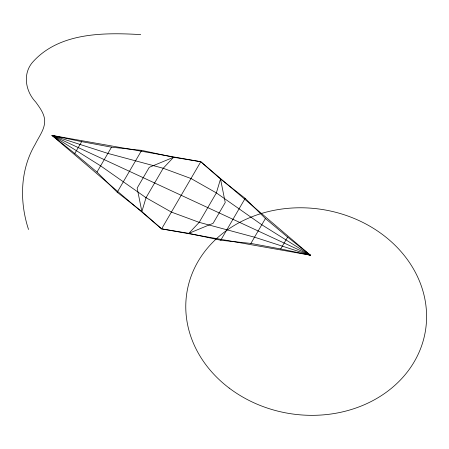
<?xml version="1.0" encoding="UTF-8"?>
<svg xmlns="http://www.w3.org/2000/svg" width="449" height="449" viewBox="0 0 449 449"><rect width="100%" height="100%" fill="white"/><g stroke="black" fill="none" stroke-linecap="round" stroke-linejoin="round"><path stroke-width="0.67" d="M74.77 153.507L81.69 141.637L111.509 147.182L141.648 150.376L173.572 157.262L200.787 161.73L310.377 255.189L161.606 228.878L52.017 135.418L200.787 161.73L220.521 179.028L245.176 198.368L265.415 218.534L287.624 237.106L310.377 255.189L280.704 248.971L250.89 243.425L220.745 240.237L188.821 233.351L161.606 228.878L141.873 211.586L117.217 192.245L96.978 172.079L74.77 153.507L52.017 135.418L81.69 141.637M96.978 172.079L111.509 147.182M117.217 192.245L141.648 150.376M161.606 228.878L200.787 161.73M220.745 240.237L245.176 198.368M250.89 243.425L265.415 218.534M280.704 248.971L287.624 237.106M140.711 34.595C104.336 32.524 60.346 32.255 33.58 61.143C22.293 72.878 25.166 90.934 35.701 102.007C39.383 107.103 43.401 112.351 44.535 118.693C45.843 128.15 39.136 136.154 35.286 144.146C20.014 169.789 19.386 201.618 28.534 229.506M52.017 135.418L107.878 153.406L163.206 168.263L190.993 178.517L216.367 192.907L261.784 224.753L310.377 255.189L254.521 237.201L199.188 222.35L171.4 212.091L146.026 197.706L100.615 165.855L52.017 135.418L310.377 255.189M146.026 197.706L141.873 211.586L137.158 188.069L149.27 167.325L173.572 157.262L163.206 168.263L146.026 197.706M220.521 179.028L216.367 192.907L199.188 222.35L188.821 233.351L213.123 223.288L225.235 202.538L220.521 179.028M229.158 388.059A120.803 103.332 8.9 0 0 424.849 334.039A120.803 103.332 8.9 0 0 264.534 212.573A120.803 103.332 8.9 0 0 229.158 388.059"/></g></svg>
